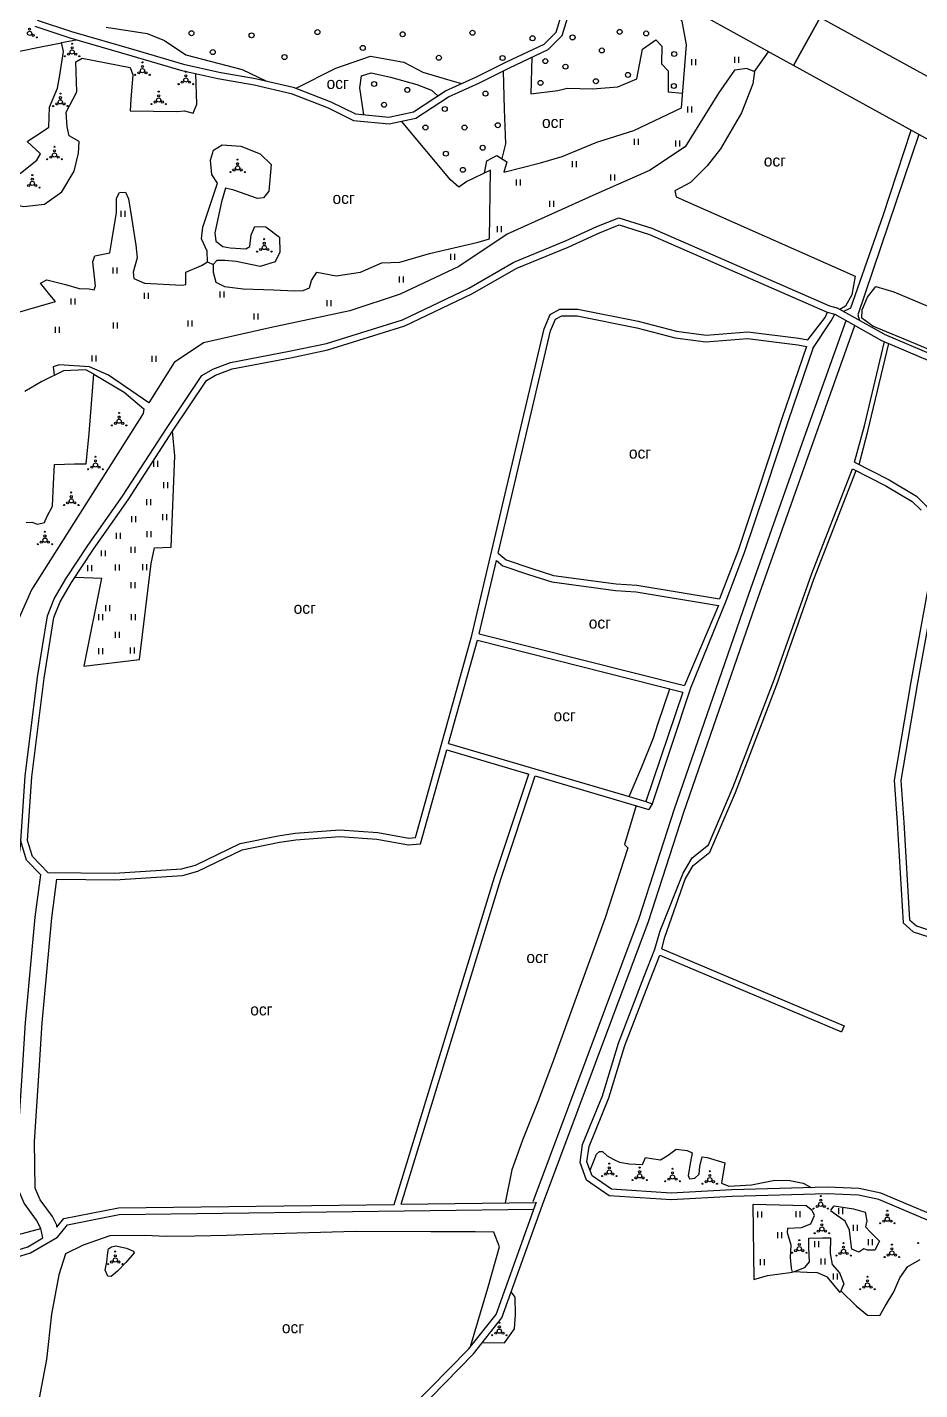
# Model space of a CAD drawing. Header units: millimetres. Extents: x 1379499 to 1411715, y 5652947 to 5671991.
# Drawn here: x 1404864 to 1405400, y 5654704 to 5655522 of the extents above; entities that cross this region are included whole.
import ezdxf

# ---------------------------------------------------------------- set-up
doc = ezdxf.new("R2010")
doc.units = ezdxf.units.MM
doc.layers.add('вулиці', color=7, linetype='Continuous')
doc.layers.add('на область', color=5, linetype='Continuous')
picture_1 = doc.add_image_def('image1.bmp', size_in_pixel=(3370, 2384))

msp = doc.modelspace()

# ---------------------------------------------------------------- linework, layer by layer
at = {"layer": 'вулиці', "color": 7}
for p, q in [((1405263.3, 5655499.49), (1405263.3, 5655503.09)), ((1405265.7, 5655499.49), (1405265.7, 5655503.09)), ((1405289.08, 5655501.03), (1405289.08, 5655504.63)), ((1405291.48, 5655501.03), (1405291.48, 5655504.63)), ((1405260.87, 5655471.07), (1405260.87, 5655474.67)), ((1405263.27, 5655471.07), (1405263.27, 5655474.67)), ((1405228.86, 5655451.79), (1405228.86, 5655455.39)), ((1405231.26, 5655451.79), (1405231.26, 5655455.39)), ((1405253.66, 5655450.64), (1405253.66, 5655454.24)), ((1405256.06, 5655450.64), (1405256.06, 5655454.24)), ((1405191.74, 5655438.23), (1405191.74, 5655441.83)), ((1405194.14, 5655438.23), (1405194.14, 5655441.83)), ((1405158.06, 5655427.24), (1405158.06, 5655430.84)), ((1405160.46, 5655427.24), (1405160.46, 5655430.84)), ((1405214.76, 5655430.33), (1405214.76, 5655433.93)), ((1405217.16, 5655430.33), (1405217.16, 5655433.93)), ((1404920.66, 5655408.44), (1404920.66, 5655412.04)), ((1404923.06, 5655408.44), (1404923.06, 5655412.04)), ((1405178.16, 5655414.54), (1405178.16, 5655418.14)), ((1405180.56, 5655414.54), (1405180.56, 5655418.14)), ((1405146.65, 5655399.23), (1405146.65, 5655402.83)), ((1405149.05, 5655399.23), (1405149.05, 5655402.83)), ((1405118.66, 5655382.67), (1405118.66, 5655386.27)), ((1405121.06, 5655382.67), (1405121.06, 5655386.27)), ((1404915.97, 5655374.5), (1404915.97, 5655378.1)), ((1404918.37, 5655374.5), (1404918.37, 5655378.1)), ((1405087.89, 5655368.98), (1405087.89, 5655372.58)), ((1405090.29, 5655368.98), (1405090.29, 5655372.58)), ((1404934.77, 5655359.13), (1404934.77, 5655362.73)), ((1404937.17, 5655359.13), (1404937.17, 5655362.73)), ((1404980.05, 5655359.99), (1404980.05, 5655363.59)), ((1404982.45, 5655359.99), (1404982.45, 5655363.59)), ((1404890.77, 5655355.72), (1404890.77, 5655359.32)), ((1404893.17, 5655355.72), (1404893.17, 5655359.32)), ((1405044.44, 5655354.71), (1405044.44, 5655358.31)), ((1405046.84, 5655354.71), (1405046.84, 5655358.31)), ((1404961, 5655342.67), (1404961, 5655346.27)), ((1404963.4, 5655342.67), (1404963.4, 5655346.27)), ((1405000.55, 5655346.76), (1405000.55, 5655350.36)), ((1405002.95, 5655346.76), (1405002.95, 5655350.36)), ((1404881.29, 5655338.71), (1404881.29, 5655342.31)), ((1404883.69, 5655338.71), (1404883.69, 5655342.31)), ((1404916.1, 5655341.45), (1404916.1, 5655345.05)), ((1404918.5, 5655341.45), (1404918.5, 5655345.05)), ((1404903.28, 5655321.62), (1404903.28, 5655325.22)), ((1404905.68, 5655321.62), (1404905.68, 5655325.22)), ((1404939.31, 5655321.31), (1404939.31, 5655324.91)), ((1404941.71, 5655321.31), (1404941.71, 5655324.91)), ((1404940.35, 5655258.27), (1404940.35, 5655261.87)), ((1404942.75, 5655258.27), (1404942.75, 5655261.87)), ((1404946.23, 5655245.44), (1404946.23, 5655249.04)), ((1404948.63, 5655245.44), (1404948.63, 5655249.04)), ((1404936.06, 5655235.28), (1404936.06, 5655238.88)), ((1404938.46, 5655235.28), (1404938.46, 5655238.88)), ((1404927.19, 5655225.12), (1404927.19, 5655228.72)), ((1404929.59, 5655225.12), (1404929.59, 5655228.72)), ((1404945.64, 5655226.36), (1404945.64, 5655229.96)), ((1404948.04, 5655226.36), (1404948.04, 5655229.96)), ((1404917.81, 5655214.96), (1404917.81, 5655218.56)), ((1404920.21, 5655214.96), (1404920.21, 5655218.56)), ((1404936.37, 5655216.04), (1404936.37, 5655219.64)), ((1404938.77, 5655216.04), (1404938.77, 5655219.64)), ((1404908.94, 5655204.54), (1404908.94, 5655208.14)), ((1404911.34, 5655204.54), (1404911.34, 5655208.14)), ((1404926.8, 5655206.62), (1404926.8, 5655210.22)), ((1404929.2, 5655206.62), (1404929.2, 5655210.22)), ((1404900.65, 5655195.61), (1404900.65, 5655199.21)), ((1404903.05, 5655195.61), (1404903.05, 5655199.21)), ((1404917.38, 5655196), (1404917.38, 5655199.6)), ((1404919.78, 5655196), (1404919.78, 5655199.6)), ((1404933.79, 5655196.27), (1404933.79, 5655199.87)), ((1404936.19, 5655196.27), (1404936.19, 5655199.87)), ((1404926.65, 5655185.5), (1404926.65, 5655189.1)), ((1404929.05, 5655185.5), (1404929.05, 5655189.1)), ((1404911.4, 5655171.51), (1404911.4, 5655175.11)), ((1404913.8, 5655171.51), (1404913.8, 5655175.11)), ((1404907.2, 5655166.22), (1404907.2, 5655169.82)), ((1404909.6, 5655166.22), (1404909.6, 5655169.82)), ((1404926.94, 5655166.15), (1404926.94, 5655169.75)), ((1404929.34, 5655166.15), (1404929.34, 5655169.75)), ((1404917.22, 5655155.52), (1404917.22, 5655159.12)), ((1404919.62, 5655155.52), (1404919.62, 5655159.12)), ((1404926.34, 5655146.26), (1404926.34, 5655149.86)), ((1404928.74, 5655146.26), (1404928.74, 5655149.86)), ((1404907.34, 5655145.81), (1404907.34, 5655149.41)), ((1404909.74, 5655145.81), (1404909.74, 5655149.41)), ((1405303.03, 5654807.37), (1405303.03, 5654810.97)), ((1405305.43, 5654807.37), (1405305.43, 5654810.97)), ((1405325.9, 5654807.55), (1405325.9, 5654811.15)), ((1405328.3, 5654807.55), (1405328.3, 5654811.15)), ((1405351.67, 5654809.44), (1405351.67, 5654813.04)), ((1405354.07, 5654809.44), (1405354.07, 5654813.04)), ((1405314.97, 5654794.99), (1405314.97, 5654798.59)), ((1405317.37, 5654794.99), (1405317.37, 5654798.59)), ((1405360.44, 5654799.35), (1405360.44, 5654802.95)), ((1405362.84, 5654799.35), (1405362.84, 5654802.95)), ((1405337.14, 5654789.55), (1405337.14, 5654793.15)), ((1405339.54, 5654789.55), (1405339.54, 5654793.15)), ((1405369.37, 5654790.84), (1405369.37, 5654794.44)), ((1405371.77, 5654790.84), (1405371.77, 5654794.44)), ((1405304.49, 5654778.84), (1405304.49, 5654782.44)), ((1405306.89, 5654778.84), (1405306.89, 5654782.44)), ((1405340.98, 5654779.13), (1405340.98, 5654782.73)), ((1405343.38, 5654779.13), (1405343.38, 5654782.73)), ((1405348.41, 5654770.12), (1405348.41, 5654773.72)), ((1405350.81, 5654770.12), (1405350.81, 5654773.72))]:
    msp.add_line(p, q, dxfattribs=at)
for points in [[(1405280.7, 5655561.03), (1405340.34, 5655528.24), (1405324.43, 5655499.33), (1405264.78, 5655532.13), (1404794.97, 5655791.53), (1404768.73, 5655806.03), (1404780.23, 5655837.38), (1404810.92, 5655820.43), (1405280.7, 5655561.03)], [(1405435.57, 5655475.87), (1405628.16, 5655370.05), (1405612.27, 5655341.13), (1405419.67, 5655446.95), (1405324.43, 5655499.33), (1405340.34, 5655528.24), (1405435.57, 5655475.87)]]:
    msp.add_lwpolyline(points, close=True, dxfattribs=at)
at = {"layer": 'вулиці', "color": 7, "lineweight": -2}
for points in [[(1405296.51, 5655497.49), (1405289.03, 5655496.48), (1405279.39, 5655482.83), (1405259.39, 5655450.42), (1405238.01, 5655436.36), (1405205.64, 5655422.02), (1405152.45, 5655398.12), (1405123.46, 5655378.72), (1405088.17, 5655362.02), (1405058.06, 5655351.9), (1405009.93, 5655341.78), (1404970.16, 5655332.71), (1404952.43, 5655320.91), (1404937.24, 5655296.72), (1404913.03, 5655313.31), (1404901.62, 5655318.37), (1404883.46, 5655319.63), (1404879.82, 5655318.29), (1404880.5, 5655313.3)], [(1405296.51, 5655497.49), (1405300.94, 5655495.68), (1405300.04, 5655488.37), (1405293.09, 5655470.91), (1405280.55, 5655449.26), (1405272.44, 5655439.08), (1405262.47, 5655429.01), (1405253.09, 5655424.15), (1405253.9, 5655420.45), (1405361.36, 5655372.86), (1405359.36, 5655361.53), (1405355.59, 5655354.82), (1405352.12, 5655352.78)], [(1405354.29, 5655351.57), (1405358.82, 5655353.79), (1405378.17, 5655409.34), (1405394.96, 5655460.54)], [(1405399.62, 5655457.98), (1405362.96, 5655349.68), (1405364.09, 5655346.1)], [(1405365.32, 5655347.61), (1405365.58, 5655352.64), (1405368.8, 5655360.15), (1405373.9, 5655366.71), (1405384.64, 5655363.36), (1405792.56, 5655191.46), (1406100.54, 5655060.45), (1406291.59, 5654976.44), (1406294.24, 5654971.4), (1406293.98, 5654962.64), (1406291.32, 5654956.27), (1406284.68, 5654956.54), (1406059.55, 5655051.42), (1405871.07, 5655134.72), (1405685.75, 5655210.14), (1405603.64, 5655244.27), (1405503.05, 5655287.39), (1405397.57, 5655332.24), (1405372.04, 5655342.75), (1405365.32, 5655347.61)], [(1405168.08, 5654817.07), (1405231.62, 5654987.22), (1405252.89, 5655052.82), (1405297.52, 5655181.81), (1405330.69, 5655275.62), (1405355.94, 5655346.17)], [(1405173.7, 5654814.97), (1405237.29, 5654985.24), (1405258.58, 5655050.91), (1405303.18, 5655179.83), (1405336.34, 5655273.61), (1405361.24, 5655343.19)], [(1404904.38, 5655313.9), (1404922.45, 5655303.11), (1404934.21, 5655293.08), (1404933.83, 5655290.41), (1404866.81, 5655184.39), (1404859.23, 5655167.12), (1404855.82, 5655145.71), (1404836.76, 5655027.81), (1404822.94, 5654923.76), (1404817.31, 5654859.32), (1404817.28, 5654832.87), (1404812.16, 5654801.17), (1404806.02, 5654789.4), (1404771.53, 5654767.38), (1404747.15, 5654749.51), (1404625.33, 5654706.61)], [(1404860.46, 5655033.42), (1404855.9, 5654999.16), (1404844.43, 5654892.01), (1404843.5, 5654840.95), (1404837.86, 5654791.57), (1404872.48, 5654800.84)]]:
    msp.add_lwpolyline(points, dxfattribs=at)
at = {"layer": 'вулиці', "color": 7}
for points in [[(1404846.54, 5655347.61), (1404881.25, 5655357.67), (1404877.84, 5655361.63), (1404872.26, 5655368.63), (1404876.04, 5655370.61), (1404887.37, 5655367.74), (1404895.47, 5655365.4), (1404901.58, 5655365.22), (1404904.46, 5655364.68), (1404905.36, 5655367.02), (1404903.74, 5655381.39), (1404904.85, 5655385.06), (1404913.84, 5655386.86), (1404915.1, 5655394.05), (1404917.8, 5655411.12), (1404917.8, 5655419.75), (1404919.78, 5655422.98), (1404923.2, 5655423.34), (1404925.18, 5655419.21), (1404926.98, 5655408.06), (1404929.49, 5655391.53), (1404930.21, 5655383.8), (1404927.87, 5655375.27), (1404928.23, 5655371.4), (1404934.71, 5655368.7), (1404957.38, 5655367.45), (1404959.54, 5655367.81), (1404959.54, 5655375.27), (1404968.96, 5655379.32), (1404972.56, 5655381.48), (1404972.38, 5655387.77), (1404968.96, 5655395.32), (1404969.68, 5655402.32), (1404978.5, 5655428.63), (1404975.09, 5655433.84), (1404974.37, 5655442.47), (1404976.17, 5655448.58), (1404981.38, 5655451.63), (1404992.54, 5655450.91), (1405004.23, 5655446.24), (1405010.7, 5655439.95), (1405009.45, 5655423.95), (1405006.21, 5655419.82), (1405002.61, 5655419.46), (1404988.4, 5655424.49), (1404983.36, 5655425.75), (1404980.84, 5655417.48), (1404976.89, 5655398.79), (1404977.6, 5655393.94), (1404981.74, 5655390.71), (1404986.24, 5655389.81), (1404995.59, 5655389.27), (1404997.93, 5655390.71), (1404998.83, 5655397.71), (1405000.99, 5655402.57), (1405007.65, 5655402.39), (1405015.74, 5655396.28), (1405015.92, 5655387.29), (1405013.22, 5655381.36), (1405004.23, 5655378.66), (1404989.84, 5655381.54), (1404983, 5655382.26), (1404978.14, 5655382.26), (1404975.99, 5655379.74), (1404975.99, 5655375.27), (1404977.6, 5655369.22), (1404982.64, 5655366.52), (1404993.97, 5655365.26), (1405012.14, 5655364.54), (1405024.91, 5655364), (1405029.95, 5655364.18), (1405033.73, 5655365.8), (1405034.99, 5655370.29), (1405038.23, 5655375.27), (1405049.8, 5655373), (1405064.37, 5655375.27), (1405077.15, 5655380.73), (1405087.94, 5655381.27), (1405105.81, 5655386.5), (1405134.95, 5655393.15), (1405141.79, 5655395.31), (1405142.45, 5655436.43), (1405128.14, 5655429.62), (1405123.36, 5655426.21), (1405118.37, 5655430.75), (1405088.93, 5655465.85)], [(1405043.89, 5655332.42), (1405089.56, 5655346.62), (1405129.37, 5655365.66), (1405156.49, 5655381.28), (1405187.51, 5655393.97), (1405206.36, 5655402.58), (1405219.55, 5655407.95), (1405239.34, 5655401.6), (1405345.92, 5655355.01), (1405350.35, 5655353.77)], [(1405044.7, 5655328.5), (1405091.02, 5655342.89), (1405131.24, 5655362.11), (1405158.25, 5655377.68), (1405189.1, 5655390.3), (1405207.95, 5655398.9), (1405219.71, 5655403.69), (1405237.92, 5655397.85), (1405344.57, 5655351.24), (1405349.27, 5655349.92)], [(1404876.6, 5655014.72), (1404916.69, 5655014.29), (1404956.87, 5655016.78), (1404965.35, 5655019.1), (1404992.05, 5655032.05), (1405014.99, 5655036.71), (1405025.17, 5655038.26), (1405052.03, 5655040.26), (1405074.71, 5655038.72), (1405093.39, 5655035.33), (1405097.4, 5655035.64), (1405131.22, 5655157.03), (1405151.33, 5655241.99), (1405174.67, 5655341.15), (1405178.34, 5655349.78), (1405184.17, 5655353.01), (1405194.96, 5655353.01), (1405231.16, 5655345.69), (1405254.16, 5655339.78), (1405271.9, 5655337.37), (1405296.87, 5655339.34), (1405327.54, 5655335.62), (1405333.02, 5655334.53)], [(1405147.03, 5655206.46), (1405155.22, 5655241.07), (1405178.48, 5655339.9), (1405181.48, 5655346.95), (1405185.2, 5655349.01), (1405194.56, 5655349.01), (1405230.27, 5655341.79), (1405253.39, 5655335.85), (1405271.79, 5655333.35), (1405296.79, 5655335.33), (1405326.91, 5655331.67), (1405332.23, 5655330.61)], [(1405333.02, 5655334.53), (1405343.44, 5655348.01), (1405344.8, 5655351.13)], [(1405336.02, 5655329.31), (1405346.91, 5655345.96), (1405349.27, 5655349.92)], [(1405349.27, 5655349.92), (1405377.19, 5655334.22)], [(1405378.76, 5655337.9), (1405350.35, 5655353.77)], [(1405378.76, 5655337.9), (1405559.32, 5655261.23), (1405622.13, 5655232.08), (1405626.13, 5655228.7), (1405839.05, 5655140.55), (1406015.07, 5655067.72), (1406052.61, 5655049.6), (1406055.64, 5655041.01), (1406056.87, 5655032.65), (1406051.59, 5655026.74)], [(1404872.48, 5654800.84), (1404869.96, 5654805.78), (1404862.46, 5654815.98), (1404859.01, 5654824.07), (1404858.68, 5654852.81), (1404861.38, 5654895.83), (1404863.22, 5654924.5), (1404869.13, 5654987.82), (1404872.39, 5655013.31), (1404863.83, 5655022.1), (1404860.46, 5655033.42), (1404863.1, 5655072.52), (1404870.46, 5655131.86), (1404876.37, 5655168.82), (1404880.46, 5655179.06), (1404887.46, 5655190.98), (1404900.76, 5655211.01), (1404921.5, 5655240.77), (1404948.24, 5655281.87), (1404969.21, 5655313.21), (1404975.65, 5655316.99), (1404986.26, 5655320.97), (1405021.51, 5655327.78), (1405043.89, 5655332.42)], [(1405332.23, 5655330.61), (1405317.39, 5655287.3), (1405303.85, 5655245.94), (1405291.09, 5655207.98), (1405279.96, 5655179.01)], [(1405361.09, 5655261), (1405366.9, 5655282.88), (1405378.92, 5655333.49)], [(1405363.75, 5655259.64), (1405369.06, 5655279.63), (1405381.58, 5655332.36)], [(1405377.19, 5655334.22), (1405557.7, 5655257.57), (1405619.96, 5655228.67), (1405624.03, 5655225.24), (1405837.52, 5655136.86), (1406013.44, 5655064.07), (1406049.39, 5655046.72), (1406051.73, 5655040.04), (1406052.64, 5655033.91), (1406046.45, 5655026.99)], [(1404876.6, 5655014.72), (1404867.39, 5655024.19), (1404864.5, 5655033.87), (1404867.08, 5655072.14), (1404874.42, 5655131.3), (1404880.25, 5655167.75), (1404884.07, 5655177.29), (1404890.85, 5655188.86), (1404904.07, 5655208.76), (1404924.82, 5655238.53), (1404951.58, 5655279.67), (1404972.02, 5655310.22), (1404977.38, 5655313.37), (1404987.35, 5655317.1), (1405022.29, 5655323.86), (1405044.7, 5655328.5)], [(1405336.02, 5655329.31), (1405321.18, 5655286.02), (1405307.65, 5655244.68), (1405294.85, 5655206.63), (1405283.7, 5655177.57)], [(1404863.66, 5655224.9), (1404867.08, 5655225.15), (1404870.37, 5655223.89), (1404874.68, 5655224.77), (1404876.08, 5655228.19), (1404879.54, 5655234.6), (1404880.07, 5655248.07), (1404880.6, 5655259.76), (1404892.66, 5655260.11), (1404899.75, 5655260.11), (1404901.54, 5655278.24), (1404904.38, 5655313.9), (1404899.41, 5655316.56), (1404886.12, 5655316.03), (1404873, 5655309.65), (1404862.89, 5655303.45)], [(1404892.98, 5655192.06), (1404908.82, 5655191.36), (1404898.29, 5655138.55), (1404931.7, 5655142.56), (1404938.65, 5655200.21), (1404940.7, 5655209.6), (1404950.64, 5655210), (1404952.88, 5655265), (1404951.58, 5655279.67)], [(1405422.32, 5654798.48), (1405375.61, 5654818.29), (1405363.32, 5654820.89), (1405344.53, 5654821.63), (1405287.57, 5654819.96), (1405250.99, 5654818.12), (1405213.72, 5654820.49), (1405200.11, 5654829.82), (1405196.28, 5654840.35), (1405197.7, 5654851.16), (1405209.75, 5654880.55), (1405219.23, 5654912.07), (1405234.59, 5654951.71), (1405241.11, 5654968.51), (1405244.32, 5654979.5), (1405258.09, 5655014.22), (1405263.49, 5655023.38), (1405273.38, 5655031.31), (1405288.2, 5655066.05), (1405313.05, 5655130.88), (1405335.28, 5655194.13), (1405359.82, 5655257.16)], [(1405245.33, 5654968.76), (1405247.02, 5654975.79), (1405259.23, 5655010.56), (1405264.1, 5655018.82), (1405274.2, 5655026.92), (1405289.45, 5655062.65), (1405314.34, 5655127.61), (1405336.56, 5655190.84), (1405361.96, 5655256.06)], [(1405359.82, 5655257.16), (1405379.88, 5655246.93), (1405395.71, 5655237.5), (1405400.98, 5655232.22)], [(1405361.09, 5655261), (1405381.81, 5655250.43), (1405398.18, 5655240.68), (1405403.97, 5655234.89), (1405406.82, 5655231.31)], [(1405412.28, 5655224.26), (1405413.87, 5655215.67), (1405413.87, 5655211.05), (1405398.73, 5655128.48), (1405388.87, 5655069.91), (1405390.64, 5655044.75), (1405394.03, 5654986.26), (1405398.19, 5654982.54), (1405421.84, 5654974.87), (1405448.18, 5654965.24), (1405462.67, 5654957.08), (1405464.11, 5654939.26), (1405464.68, 5654924.53), (1405472.84, 5654917.91), (1405506.98, 5654906.49), (1405555.96, 5654873.76), (1405565.88, 5654868.96), (1405581.96, 5654864.14), (1405599.73, 5654852.49), (1405622.35, 5654835.06), (1405638.65, 5654815.9), (1405652.09, 5654802.78), (1405661.01, 5654789.92), (1405677.95, 5654757.44)], [(1405409.87, 5655211.41), (1405394.79, 5655129.18), (1405384.85, 5655070.11), (1405386.65, 5655044.49), (1405390.13, 5654984.38), (1405396.15, 5654979), (1405420.54, 5654971.09)], [(1405135.58, 5655158.07), (1405146, 5655202.08)], [(1405146, 5655202.08), (1405149.79, 5655198.83), (1405165.34, 5655193.65), (1405179.29, 5655189.14), (1405217.52, 5655183.94), (1405229.9, 5655183.27), (1405279.31, 5655175.06)], [(1405147.03, 5655206.46), (1405151.8, 5655202.37), (1405166.59, 5655197.45), (1405180.18, 5655193.05), (1405217.9, 5655187.92), (1405230.34, 5655187.25), (1405279.96, 5655179.01)], [(1405279.31, 5655175.06), (1405258.83, 5655126.9)], [(1405283.7, 5655177.57), (1405262.51, 5655125.34)], [(1405135.58, 5655158.07), (1405258.83, 5655126.9)], [(1405117.3, 5655092.18), (1405134.58, 5655154.2)], [(1405134.58, 5655154.2), (1405257.85, 5655123.03)], [(1405225.61, 5655060.24), (1405233.33, 5655078.15), (1405240.28, 5655095.55), (1405242.99, 5655103.69), (1405250.13, 5655124.98)], [(1405262.51, 5655125.34), (1405239.58, 5655055.96)], [(1405257.85, 5655123.03), (1405235.79, 5655057.24)], [(1404882.1, 5655010.66), (1404916.8, 5655010.28), (1404957.52, 5655012.82), (1404966.76, 5655015.34), (1404993.34, 5655028.23), (1405015.69, 5655032.77), (1405025.62, 5655034.28), (1405052.04, 5655036.25), (1405074.22, 5655034.74), (1405093.18, 5655031.3), (1405100.5, 5655031.86), (1405116.23, 5655088.32)], [(1405116.23, 5655088.32), (1405165.5, 5655073.79)], [(1405117.3, 5655092.18), (1405225.61, 5655060.24)], [(1405084.58, 5654815.28), (1405144.92, 5655011.82), (1405165.5, 5655073.79)], [(1405088.78, 5654815.33), (1405148.73, 5655010.6), (1405169.34, 5655072.66)], [(1405163.87, 5655074.27), (1405165.5, 5655073.79)], [(1405169.34, 5655072.66), (1405237.55, 5655052.55)], [(1405229.83, 5655054.82), (1405222.88, 5655031.51), (1405224.87, 5655029.4), (1405211.31, 5654987.5), (1405193.91, 5654939.53), (1405179.64, 5654900.26), (1405170.77, 5654876.98), (1405161.71, 5654853.9), (1405155.22, 5654836.04), (1405151.34, 5654816.14)], [(1404882.08, 5654802.73), (1404879.41, 5654807.97), (1404871.99, 5654818.05), (1404869.03, 5654824.99), (1404868.71, 5654852.79), (1404871.4, 5654895.66), (1404873.23, 5654924.27), (1404879.13, 5654987.45), (1404882.1, 5655010.66)], [(1405679.48, 5654757.49), (1405632.42, 5654755.86), (1405592.26, 5654760.81), (1405505.72, 5654783.12), (1405475.45, 5654792.44), (1405423.49, 5654802.33), (1405376.81, 5654822.12), (1405363.82, 5654824.87), (1405344.55, 5654825.64), (1405287.41, 5654823.96), (1405251.01, 5654822.12), (1405215.08, 5654824.42), (1405203.43, 5654832.4), (1405200.37, 5654840.8), (1405201.6, 5654850.12), (1405213.53, 5654879.21), (1405223.02, 5654910.77), (1405238.32, 5654950.26), (1405244.02, 5654964.97)], [(1405244.02, 5654964.97), (1405353.15, 5654918.94)], [(1405245.33, 5654968.76), (1405354.71, 5654922.63)], [(1405354.71, 5654922.63), (1405353.15, 5654918.94)], [(1405202.19, 5654835.8), (1405204.37, 5654840.86), (1405206.02, 5654845.39), (1405207.82, 5654847.04), (1405209.62, 5654847.04), (1405212.5, 5654844.53), (1405216.46, 5654842.22), (1405219.99, 5654840.71), (1405225.61, 5654839.63), (1405233.63, 5654839.22), (1405235.45, 5654843.35), (1405239.17, 5654842.84), (1405244.51, 5654842.14), (1405249.05, 5654844.85), (1405253.98, 5654848.48), (1405260.53, 5654847.57), (1405263.45, 5654846.16), (1405262.54, 5654840.83), (1405261.03, 5654832.58), (1405261.94, 5654830.56), (1405265.16, 5654830.97), (1405267.78, 5654833.48), (1405268.08, 5654838.11), (1405269.49, 5654843.75), (1405272.48, 5654843.42), (1405283.05, 5654840.32), (1405281.21, 5654828.08), (1405285.58, 5654826.25), (1405299.11, 5654826.95), (1405313.2, 5654829.91), (1405322.08, 5654829.63), (1405330.25, 5654828.08), (1405334.93, 5654825.35)], [(1404882.15, 5654801.57), (1404886.35, 5654806.73), (1404919.03, 5654813.14), (1405084.58, 5654815.28)], [(1405018.91, 5654589.66), (1405019.12, 5654590.17), (1405025.59, 5654601.21), (1405064.01, 5654645.31), (1405097.95, 5654690.58), (1405132.17, 5654725.61), (1405149.3, 5654747.09), (1405173.7, 5654814.97)], [(1405088.78, 5654815.33), (1405169.96, 5654816.38)], [(1405094.91, 5654693.19), (1405129.17, 5654728.26), (1405145.76, 5654749.07), (1405170.08, 5654816.73)], [(1405300, 5654815.23), (1405300.64, 5654770.07), (1405308.71, 5654772.61), (1405323.77, 5654774.52), (1405323.14, 5654777.07), (1405322.5, 5654783.43), (1405322.92, 5654790.85), (1405320.8, 5654798.27), (1405321.01, 5654801.03), (1405329.08, 5654801.45), (1405334.81, 5654803.57), (1405336.93, 5654808.66), (1405335.66, 5654811.63), (1405332.05, 5654814.38), (1405300, 5654815.23)], [(1405346.78, 5654811.83), (1405348.71, 5654814.46), (1405360.47, 5654812.53), (1405367.32, 5654810.6), (1405368.37, 5654805.34), (1405367.67, 5654801.83), (1405370.65, 5654798.68), (1405376.09, 5654793.24), (1405373.11, 5654787.8), (1405368.72, 5654787.8), (1405366.62, 5654788.68), (1405363.63, 5654786.58), (1405359.42, 5654788.33), (1405358.89, 5654792.71), (1405358.01, 5654799.9), (1405355.38, 5654805.17), (1405350.11, 5654808.85), (1405346.52, 5654811.48)], [(1404882.51, 5654795.68), (1404888.54, 5654803.08), (1404919.44, 5654809.14), (1405168.51, 5654812.36)], [(1404746.6, 5654573.8), (1404751.38, 5654578.89), (1404756.06, 5654588.23), (1404761.07, 5654610.87), (1404764.34, 5654641.03), (1404765, 5654660.63), (1404764.78, 5654678.71), (1404768.28, 5654706.05), (1404769.37, 5654725.65), (1404774.61, 5654740.03), (1404786.6, 5654749.83), (1404806.26, 5654763.22), (1404830.46, 5654775.86), (1404844.63, 5654783.92), (1404856.19, 5654787.19), (1404864.69, 5654789.8), (1404873.7, 5654795.13), (1404872.48, 5654800.84)], [(1405130.49, 5654729.92), (1405140.75, 5654765), (1405147.83, 5654789.76), (1405144.54, 5654798.6), (1405133.16, 5654798.85), (1405106.62, 5654798.85), (1405061.47, 5654798.93), (1405005.1, 5654797.41), (1404984.11, 5654796.66), (1404964.9, 5654796.15), (1404947.96, 5654795.9), (1404934.82, 5654796.66), (1404913.84, 5654796.4), (1404897.91, 5654790.85), (1404887.29, 5654785.54), (1404883.25, 5654772.92), (1404878.94, 5654749.32), (1404875.9, 5654722.04), (1404870.59, 5654694.76)], [(1404882.15, 5654801.57), (1404882.08, 5654802.73)], [(1404761.64, 5654594.92), (1404765.02, 5654610.22), (1404768.34, 5654640.74), (1404769, 5654660.59), (1404768.78, 5654678.48), (1404772.27, 5654705.68), (1404773.33, 5654724.84), (1404777.99, 5654737.63), (1404788.99, 5654746.63), (1404808.32, 5654759.79), (1404832.37, 5654772.35), (1404846.19, 5654780.2), (1404857.32, 5654783.35), (1404866.32, 5654786.12), (1404882.51, 5654795.68)], [(1404914.83, 5654789.8), (1404917.59, 5654790.49), (1404923.94, 5654789.05), (1404928.08, 5654787.19), (1404928.42, 5654786.15), (1404923.59, 5654780.36), (1404918.49, 5654775.26), (1404914.69, 5654772.02), (1404912.69, 5654772.23), (1404911.18, 5654775.68), (1404912, 5654780.71), (1404912.69, 5654786.29), (1404913.11, 5654788.5), (1404914.83, 5654789.8)], [(1405324.43, 5654774.84), (1405331.22, 5654777.38), (1405333.98, 5654780.77), (1405333.56, 5654789.47), (1405333.56, 5654794.98), (1405341.83, 5654795.19), (1405346.5, 5654795.19), (1405346.29, 5654785.86), (1405347.56, 5654779.08), (1405352.02, 5654774.2), (1405354.57, 5654767.63), (1405352.45, 5654762.33), (1405344.81, 5654771.66), (1405338.86, 5654774.2), (1405332.5, 5654774.41), (1405324.43, 5654774.84)], [(1405352.89, 5654763.44), (1405362.21, 5654754.06), (1405368.79, 5654748.76), (1405376.21, 5654748.55), (1405379.4, 5654754.06), (1405384.7, 5654762.75), (1405388.31, 5654771.23), (1405392.98, 5654778.02), (1405400.45, 5654782.27)], [(1405137.47, 5654732.26), (1405150.86, 5654732.08), (1405156.86, 5654740.48), (1405157.46, 5654749.07), (1405157.26, 5654759.47), (1405154.95, 5654762.8)]]:
    msp.add_lwpolyline(points, dxfattribs=at)
for centre, radius in [((1404865.71, 5655518.72), 1.25), ((1404865.71, 5655521.22), 0.625), ((1404867.87, 5655517.47), 0.625), ((1404962.92, 5655518.76), 1.49), ((1404999, 5655517.48), 1.49), ((1405038.52, 5655519.41), 1.49), ((1405089.7, 5655518.12), 1.49), ((1405131.61, 5655519.02), 1.49), ((1405219.99, 5655519.56), 1.49), ((1405235.9, 5655518.61), 1.49), ((1404870.04, 5655516.22), 0.312), ((1404891.24, 5655509.93), 0.625), ((1404891.24, 5655512.43), 0.312), ((1405065.77, 5655509.9), 1.49), ((1405167.69, 5655515.72), 1.49), ((1405191.73, 5655516.24), 1.49), ((1405209.3, 5655508.41), 1.49), ((1404886.91, 5655504.93), 0.312), ((1404889.08, 5655506.18), 0.625), ((1404891.24, 5655507.43), 1.25), ((1404893.41, 5655506.18), 0.625), ((1404895.57, 5655504.93), 0.312), ((1404933.48, 5655501.24), 0.312), ((1404975.72, 5655507.39), 1.49), ((1405018.73, 5655504.43), 1.49), ((1405111.46, 5655504), 1.49), ((1405149.72, 5655503.85), 1.49), ((1405175.35, 5655502), 1.49), ((1405252.76, 5655506.27), 1.49), ((1404929.15, 5655493.74), 0.312), ((1404931.31, 5655494.99), 0.625), ((1404933.48, 5655496.24), 1.25), ((1404933.48, 5655498.74), 0.625), ((1404935.64, 5655494.99), 0.625), ((1404937.81, 5655493.74), 0.312), ((1404959.53, 5655493.15), 0.625), ((1404959.53, 5655495.65), 0.312), ((1405187.46, 5655498.68), 1.49), ((1405224.98, 5655493.7), 1.49), ((1404955.2, 5655488.15), 0.312), ((1404957.36, 5655489.4), 0.625), ((1404959.53, 5655490.65), 1.25), ((1404961.69, 5655489.4), 0.625), ((1404963.86, 5655488.15), 0.312), ((1405072.58, 5655488.24), 1.49), ((1405092.52, 5655484.67), 1.49), ((1405172.5, 5655488.95), 1.49), ((1405205.74, 5655489.9), 1.49), ((1405252.52, 5655487.06), 1.49), ((1404882.04, 5655476.27), 0.625), ((1404884.21, 5655477.52), 1.25), ((1404884.21, 5655480.02), 0.625), ((1404884.21, 5655482.52), 0.312), ((1404886.37, 5655476.27), 0.625), ((1404941.06, 5655477.43), 0.625), ((1404943.23, 5655478.68), 1.25), ((1404943.23, 5655481.18), 0.625), ((1404943.23, 5655483.68), 0.312), ((1404945.39, 5655477.43), 0.625), ((1405078.53, 5655475.75), 1.49), ((1405139.44, 5655482.47), 1.49), ((1404879.88, 5655475.02), 0.312), ((1404888.54, 5655475.02), 0.312), ((1404938.9, 5655476.18), 0.312), ((1404947.56, 5655476.18), 0.312), ((1405114.98, 5655473.22), 1.49), ((1405103.35, 5655462.07), 1.49), ((1405126.85, 5655462.07), 1.49), ((1405146.8, 5655463.49), 1.49), ((1404878.5, 5655444.31), 0.625), ((1404880.67, 5655445.56), 1.25), ((1404880.67, 5655448.06), 0.625), ((1404880.67, 5655450.56), 0.312), ((1404882.83, 5655444.31), 0.625), ((1405115.69, 5655446.41), 1.49), ((1405137.77, 5655449.97), 1.49), ((1404876.34, 5655443.06), 0.312), ((1404885, 5655443.06), 0.312), ((1404988.44, 5655436.61), 0.625), ((1404990.6, 5655437.86), 1.25), ((1404990.6, 5655440.36), 0.625), ((1404990.6, 5655442.86), 0.312), ((1404992.77, 5655436.61), 0.625), ((1405125.9, 5655436.68), 1.49), ((1404865.18, 5655427.28), 0.625), ((1404867.34, 5655428.53), 1.25), ((1404867.34, 5655431.03), 0.625), ((1404867.34, 5655433.53), 0.312), ((1404869.51, 5655427.28), 0.625), ((1404986.27, 5655435.36), 0.312), ((1404994.93, 5655435.36), 0.312), ((1404871.67, 5655426.03), 0.312), ((1405006.63, 5655395.04), 0.312), ((1405002.3, 5655387.54), 0.312), ((1405004.47, 5655388.79), 0.625), ((1405006.63, 5655390.04), 1.25), ((1405006.63, 5655392.54), 0.625), ((1405008.8, 5655388.79), 0.625), ((1405010.96, 5655387.54), 0.312), ((1404919.47, 5655288.19), 0.625), ((1404919.47, 5655290.69), 0.312), ((1404915.14, 5655283.19), 0.312), ((1404917.3, 5655284.44), 0.625), ((1404919.47, 5655285.69), 1.25), ((1404921.63, 5655284.44), 0.625), ((1404923.8, 5655283.19), 0.312), ((1404905.29, 5655264.37), 0.312), ((1404900.96, 5655256.87), 0.312), ((1404903.12, 5655258.12), 0.625), ((1404905.29, 5655259.37), 1.25), ((1404905.29, 5655261.87), 0.625), ((1404907.45, 5655258.12), 0.625), ((1404909.62, 5655256.87), 0.312), ((1404890.74, 5655240.37), 0.625), ((1404890.74, 5655242.87), 0.312), ((1404886.41, 5655235.37), 0.312), ((1404888.58, 5655236.62), 0.625), ((1404890.74, 5655237.87), 1.25), ((1404892.91, 5655236.62), 0.625), ((1404895.07, 5655235.37), 0.312), ((1404874.93, 5655214.27), 1.25), ((1404874.93, 5655216.77), 0.625), ((1404874.93, 5655219.27), 0.312), ((1404870.6, 5655211.77), 0.312), ((1404872.76, 5655213.02), 0.625), ((1404877.09, 5655213.02), 0.625), ((1404879.26, 5655211.77), 0.312), ((1405213.77, 5654839.75), 0.312), ((1405209.44, 5654832.25), 0.312), ((1405211.61, 5654833.5), 0.625), ((1405213.77, 5654834.75), 1.25), ((1405213.77, 5654837.25), 0.625), ((1405215.94, 5654833.5), 0.625), ((1405218.1, 5654832.25), 0.312), ((1405229.82, 5654831.16), 0.625), ((1405231.99, 5654832.41), 1.25), ((1405231.99, 5654834.91), 0.625), ((1405231.99, 5654837.41), 0.312), ((1405234.15, 5654831.16), 0.625), ((1405249.56, 5654830.45), 0.625), ((1405251.72, 5654831.7), 1.25), ((1405251.72, 5654834.2), 0.625), ((1405251.72, 5654836.7), 0.312), ((1405253.89, 5654830.45), 0.625), ((1405274.09, 5654830.18), 1.25), ((1405274.09, 5654832.68), 0.625), ((1405274.09, 5654835.18), 0.312), ((1405227.66, 5654829.91), 0.312), ((1405236.32, 5654829.91), 0.312), ((1405247.39, 5654829.2), 0.312), ((1405256.05, 5654829.2), 0.312), ((1405269.76, 5654827.68), 0.312), ((1405271.92, 5654828.93), 0.625), ((1405276.25, 5654828.93), 0.625), ((1405278.42, 5654827.68), 0.312), ((1405338.57, 5654814.03), 0.625), ((1405340.73, 5654815.28), 1.25), ((1405340.73, 5654817.78), 0.625), ((1405340.73, 5654820.28), 0.312), ((1405342.9, 5654814.03), 0.625), ((1405336.4, 5654812.78), 0.312), ((1405341.42, 5654805.48), 0.312), ((1405345.06, 5654812.78), 0.312), ((1405378.55, 5654805.19), 0.625), ((1405380.71, 5654806.44), 1.25), ((1405380.71, 5654808.94), 0.625), ((1405380.71, 5654811.44), 0.312), ((1405382.88, 5654805.19), 0.625), ((1405337.09, 5654797.98), 0.312), ((1405339.26, 5654799.23), 0.625), ((1405341.42, 5654800.48), 1.25), ((1405341.42, 5654802.98), 0.625), ((1405343.59, 5654799.23), 0.625), ((1405345.75, 5654797.98), 0.312), ((1405376.38, 5654803.94), 0.312), ((1405385.04, 5654803.94), 0.312), ((1405327.86, 5654788.73), 1.25), ((1405327.86, 5654791.23), 0.625), ((1405327.86, 5654793.73), 0.312), ((1405354.44, 5654789.57), 0.625), ((1405354.44, 5654792.07), 0.312), ((1405383.43, 5654791.1), 0.312), ((1405399.17, 5654792.01), 0.312), ((1404914.99, 5654780.68), 0.625), ((1404917.16, 5654781.93), 1.25), ((1404917.16, 5654784.43), 0.625), ((1404917.16, 5654786.93), 0.312), ((1404919.32, 5654780.68), 0.625), ((1405323.53, 5654786.23), 0.312), ((1405325.69, 5654787.48), 0.625), ((1405330.02, 5654787.48), 0.625), ((1405332.19, 5654786.23), 0.312), ((1405350.11, 5654784.57), 0.312), ((1405352.27, 5654785.82), 0.625), ((1405354.44, 5654787.07), 1.25), ((1405356.6, 5654785.82), 0.625), ((1405358.77, 5654784.57), 0.312), ((1405379.1, 5654783.6), 0.312), ((1405381.26, 5654784.85), 0.625), ((1405383.43, 5654786.1), 1.25), ((1405383.43, 5654788.6), 0.625), ((1405385.59, 5654784.85), 0.625), ((1405387.76, 5654783.6), 0.312), ((1404912.83, 5654779.43), 0.312), ((1404921.49, 5654779.43), 0.312), ((1405366.61, 5654765.6), 0.625), ((1405368.77, 5654766.85), 1.25), ((1405368.77, 5654769.35), 0.625), ((1405368.77, 5654771.85), 0.312), ((1405370.94, 5654765.6), 0.625), ((1405364.44, 5654764.35), 0.312), ((1405373.1, 5654764.35), 0.312), ((1405147.77, 5654739.18), 1.25), ((1405147.77, 5654741.68), 0.625), ((1405147.77, 5654744.18), 0.312), ((1405143.44, 5654736.68), 0.312), ((1405145.61, 5654737.93), 0.625), ((1405149.94, 5654737.93), 0.625), ((1405152.1, 5654736.68), 0.312)]:
    msp.add_circle(centre, radius, dxfattribs=at)
at = {"layer": 'на область', "color": 7, "lineweight": -2}
for points in [[(1404868.86, 5655522.9), (1404889.79, 5655516.01), (1404927.19, 5655505.11), (1404957.13, 5655496.38), (1404978.72, 5655491.48), (1405000.54, 5655487.7), (1405022.8, 5655482.59), (1405045.06, 5655473.91), (1405060.2, 5655466.35), (1405081.67, 5655464.34), (1405097.7, 5655467.67), (1405117.29, 5655480.57), (1405135.77, 5655489.03), (1405153.8, 5655497.92), (1405177.02, 5655508.87), (1405185.48, 5655517.32), (1405191.05, 5655535.56)], [(1404870.29, 5655526.65), (1404890.97, 5655519.83), (1404928.31, 5655508.95), (1404958.13, 5655500.25), (1404979.51, 5655495.41), (1405001.33, 5655491.63), (1405023.98, 5655486.42), (1405046.68, 5655477.57), (1405061.32, 5655470.26), (1405081.45, 5655468.37), (1405096.14, 5655471.43), (1405115.35, 5655484.08), (1405134.05, 5655492.64), (1405152.06, 5655501.53), (1405174.69, 5655512.19), (1405181.95, 5655519.44), (1405187.09, 5655536.31)], [(1405138.75, 5655434.67), (1405140.21, 5655442.18), (1405146.32, 5655445.23), (1405152.22, 5655441.57), (1405150.39, 5655435.27), (1405172.56, 5655440.96), (1405185.38, 5655444.62), (1405206.36, 5655453.3), (1405228.52, 5655460.26), (1405257.1, 5655473.93), (1405260.17, 5655511.84), (1405257.61, 5655526.01), (1405250.17, 5655532.93)], [(1404911.6, 5655522.42), (1404936.22, 5655518.5), (1404946.75, 5655514.4), (1404959.59, 5655505.84), (1404993.38, 5655497.05), (1405007.6, 5655490.18)], [(1404884.94, 5655512.77), (1404873.52, 5655510.5), (1404857.59, 5655507.29), (1404852.32, 5655505.83), (1404847.16, 5655498.44), (1404844.36, 5655491.72), (1404840.88, 5655481.31), (1404839.99, 5655474.14), (1404836.51, 5655470.11), (1404830.08, 5655465.91), (1404815.96, 5655460.31), (1404798.7, 5655457.17), (1404785.92, 5655456.72), (1404772.65, 5655455.59), (1404764.8, 5655454.13), (1404759.42, 5655451.22), (1404756.09, 5655448.11)], [(1404818.53, 5655440.73), (1404823.82, 5655442.33), (1404835.65, 5655442.09), (1404847.86, 5655435.12), (1404852.71, 5655433.25), (1404860.19, 5655434.74), (1404870.02, 5655442.46), (1404872.27, 5655446.32), (1404864.29, 5655453.78), (1404874.63, 5655460.5), (1404877.25, 5655462.37), (1404877.63, 5655474.39), (1404882.49, 5655485.83), (1404883.74, 5655492.43), (1404886.1, 5655507.86), (1404884.86, 5655513.11), (1404893.76, 5655514.85)], [(1405167.26, 5655504.27), (1405166.7, 5655482.34), (1405182.85, 5655484.24), (1405188.55, 5655485.66), (1405203.74, 5655485.43), (1405218.94, 5655486.61), (1405230.34, 5655491.36), (1405233.66, 5655509.15), (1405241.73, 5655514.85), (1405245.29, 5655511.05), (1405245.06, 5655500.37), (1405249.09, 5655496.1), (1405249.09, 5655483.53), (1405257.82, 5655482.82)], [(1404818.53, 5655440.73), (1404830.25, 5655428.87), (1404847.44, 5655417.78), (1404862.19, 5655414.59), (1404874.67, 5655416.11), (1404885.16, 5655423.55), (1404892.46, 5655435.86), (1404895.05, 5655446.66), (1404895.51, 5655453.8), (1404889.57, 5655457.14), (1404888.22, 5655462.54), (1404887.61, 5655471.35), (1404894.15, 5655483.51), (1404893.56, 5655501.63), (1404897.25, 5655503.82), (1404926.01, 5655498.08), (1404927.65, 5655493.83), (1404926.42, 5655479.06), (1404926.04, 5655472.03), (1404954.11, 5655471.75), (1404958.63, 5655472.16), (1404963.97, 5655470.66), (1404966.1, 5655476.21), (1404965.6, 5655494.46)], [(1405025.75, 5655485.73), (1405049.63, 5655497.7), (1405070.31, 5655504.88), (1405090.32, 5655501.29), (1405101.79, 5655495.45), (1405116.62, 5655490.96), (1405125.13, 5655488.56), (1405125.13, 5655488.56)], [(1405300.94, 5655495.68), (1405309.37, 5655507.61)], [(1405066.37, 5655469.79), (1405064.02, 5655485.91), (1405064.9, 5655493.06), (1405070.89, 5655494.96), (1405082.42, 5655492.33), (1405098.2, 5655487.96), (1405106.96, 5655484.45), (1405110.77, 5655481.07)], [(1405150.08, 5655496.09), (1405150.56, 5655473.06), (1405151.4, 5655452.26), (1405149.24, 5655443.42)], [(1404972.56, 5655381.48), (1404975.99, 5655379.74)], [(1405225.61, 5655060.24), (1405235.79, 5655057.24), (1405239.58, 5655055.96), (1405237.55, 5655052.55)]]:
    msp.add_lwpolyline(points, dxfattribs=at)

# ---------------------------------------------------------------- texts
at = {"layer": 'вулиці', "color": 7}
for p in [(1405044.01, 5655485.29), (1405173.35, 5655461.84), (1405306.51, 5655438.7), (1405047.58, 5655416.2), (1405225.54, 5655263.25), (1405024.24, 5655170.01), (1405201.42, 5655161.15), (1405180.28, 5655105.45), (1405163.98, 5654960.28), (1404998.17, 5654928.8), (1405017.16, 5654737.91)]:
    msp.add_text('осг', height=7, dxfattribs=at).set_placement(p)

# ---------------------------------------------------------------- pictures from other files: only their frames are drawn
at = {"layer": 'на область', "color": 7, "lineweight": -2}
image = msp.add_image(picture_1, insert=(1395288.55, 5652947.02), size_in_units=(16426, 11620.05), dxfattribs=at)
image.dxf.flags = 7

doc.saveas('drawing.dxf')
